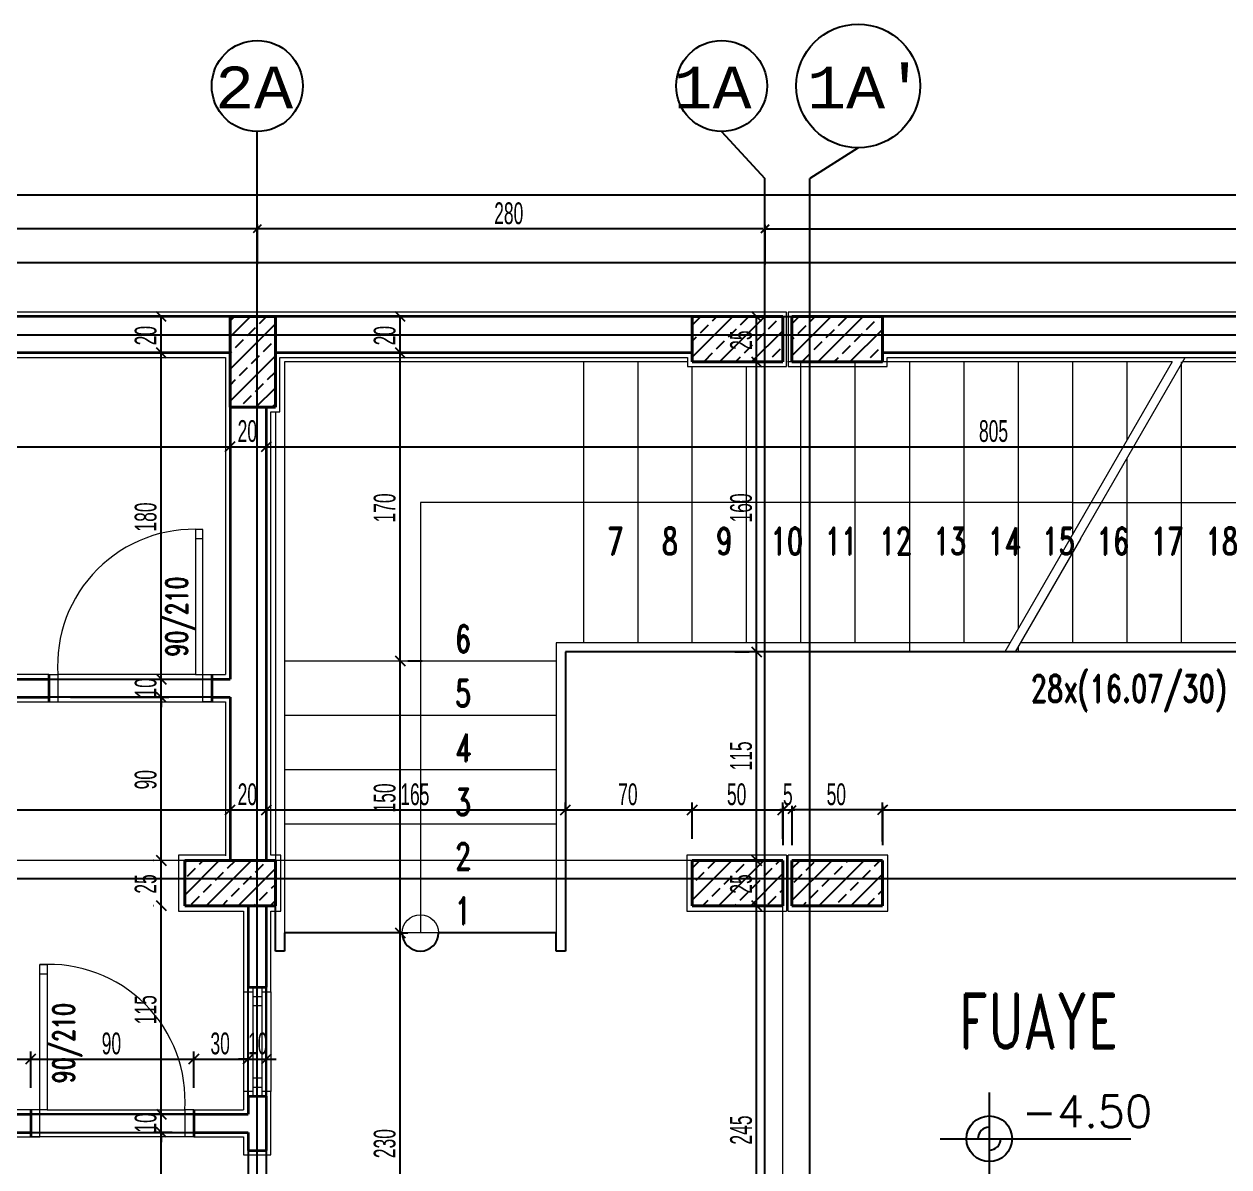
# Model space of a CAD drawing. Header units: inches. Extents: x -7543 to -822, y 102837 to 190349.
# Drawn here: x -836.6764 to -836.61, y 102836.9731 to 102837.0361 of the extents above; entities that cross this region are included whole.
import ezdxf
from ezdxf.enums import TextEntityAlignment as Align

# ---------------------------------------------------------------- set-up
doc = ezdxf.new("R2010")
doc.units = ezdxf.units.IN
doc.header["$MEASUREMENT"] = 0
doc.linetypes.add('__ZG_T_P__9', pattern=[22, 1, -10, 1, -10])
doc.linetypes.add('DASHDOTX2', pattern=[2, 1, -0.5, 0, -0.5])
doc.layers.get('Defpoints').update_dxf_attribs({"lineweight": 25})
for name, color, linetype, lineweight in [('AKS', 1, 'Continuous', 25), ('ICOL', 55, 'Continuous', 25), ('İZ DÜŞÜM', 253, 'Continuous', 20), ('KOLON', 2, 'Continuous', 40), ('SIVA', 150, 'Continuous', 15), ('TARAMA', 8, 'Continuous', 25), ('YAZI', 7, 'Continuous', 25)]:
    doc.layers.add(name, color=color, linetype=linetype, lineweight=lineweight)
for name, color, linetype, lineweight, true_color in [('DUVAR', 7, 'Continuous', 35, 0xfc4642), ('KAPI', 7, 'Continuous', 18, 0xffb360), ('MERDİVEN', 7, 'Continuous', 20, 0x16c244)]:
    doc.layers.add(name, color=color, linetype=linetype, lineweight=lineweight, true_color=true_color)
doc.styles.add('ISIM', font='monos.ttf', dxfattribs={"width": 1.1, "height": 200})
doc.styles.add('OLCU', font='tromand.shx', dxfattribs={"width": 0.6, "height": 12})
doc.styles.add('st1', font='romandtw.shx', dxfattribs={"width": 0.7, "height": 40})
doc.styles.add('ÖLÇÜ', font='simplex.shx')

msp = doc.modelspace()

# ---------------------------------------------------------------- linework, layer by layer
at = {"layer": 'AKS', "linetype": 'DASHDOTX2', "ltscale": 10}
for p, q in [((-836.6635718610787, 102836.9769935745), (-836.6635718610787, 102837.0302085355)), ((-836.6379463289361, 102837.0302085355), (-836.6355718610787, 102837.0276068509)), ((-836.6304132310199, 102837.0293057684), (-836.6330718610789, 102837.0276068509)), ((-836.6355718610787, 102836.7988540981), (-836.6355718610787, 102837.0276068509)), ((-836.6330718610789, 102836.7988540981), (-836.6330718610789, 102837.0276068509)), ((-836.761077946379, 102837.0189935745), (-836.5440718610789, 102837.0189935745)), ((-836.761077946379, 102836.9889930621), (-836.5445718610788, 102836.9889930621)), ((-836.6635718610787, 102836.7964196347), (-836.6635718610787, 102836.9769935745))]:
    msp.add_line(p, q, dxfattribs=at)
at = {"layer": 'AKS', "color": 0}
for centre, radius in [((-836.6304132310199, 102837.0327185355), 0.00341276704348129), ((-836.6635718610787, 102837.0327185355), 0.002509999999999999), ((-836.6379463289361, 102837.0327185355), 0.002509999999999999)]:
    msp.add_circle(centre, radius, dxfattribs=at)
at = {"layer": 'Defpoints', "color": 6}
msp.add_line((-836.7258220511121, 102837.019993145), (-836.3683218783576, 102837.019993145), dxfattribs=at)
at = {"layer": 'Defpoints', "color": 3}
for p, q in [((-836.665071861331, 102837.0179935648), (-836.7110717111668, 102837.017993247)), ((-836.6650718613308, 102837.0149938102), (-836.665071861331, 102837.0179935648)), ((-836.6650718613308, 102836.9999934229), (-836.6650718613308, 102837.0149938102)), ((-836.6217473573085, 102837.0014934503), (-836.6465718613308, 102837.0014934503)), ((-836.6465718613308, 102837.0014934503), (-836.6465718613308, 102836.9849935745)), ((-836.582571863044, 102837.0014934503), (-836.6217473573085, 102837.0014934503)), ((-836.6915717166963, 102836.9999934229), (-836.6750718613308, 102836.9999934229)), ((-836.6750718613308, 102836.9999934229), (-836.6660718613309, 102836.9999934229)), ((-836.6750718613308, 102836.9999934229), (-836.6660718613309, 102836.9999934229)), ((-836.6660718613309, 102836.9999934229), (-836.6650718613308, 102836.9999934229)), ((-836.6750718613308, 102836.9989934229), (-836.6911575031339, 102836.9989934229)), ((-836.6660718613308, 102836.9989934229), (-836.6750718613308, 102836.9989934229)), ((-836.6660718613308, 102836.9989934229), (-836.6750718613308, 102836.9989934229)), ((-836.6650718613308, 102836.9989934229), (-836.6660718613308, 102836.9989934229)), ((-836.6650718613308, 102836.9899931514), (-836.6650718613308, 102836.9989934229)), ((-836.6675718435864, 102836.9874931514), (-836.6675718435864, 102836.9899931514)), ((-836.6675718435864, 102836.9899931514), (-836.6650718613308, 102836.9899931514)), ((-836.6640718613309, 102836.9874931514), (-836.6675718435864, 102836.9874931514)), ((-836.6640718613309, 102836.9829935745), (-836.6640718613309, 102836.9874931514)), ((-836.6625718591139, 102836.9874931514), (-836.6630718613309, 102836.9874931514)), ((-836.6630718613309, 102836.9874931514), (-836.6630718613309, 102836.9829935745)), ((-836.6625718591139, 102836.9849935745), (-836.6625718591139, 102836.9874931514)), ((-836.6555718602224, 102836.9859935745), (-836.6620718591139, 102836.9859935745)), ((-836.6620718591139, 102836.9859935745), (-836.6620718591139, 102836.9849935745)), ((-836.6470718613309, 102836.9859935745), (-836.6535718602224, 102836.9859935745)), ((-836.6470718613309, 102836.9849935745), (-836.6470718613309, 102836.9859935745)), ((-836.6620718591139, 102836.9849935745), (-836.6625718591139, 102836.9849935745)), ((-836.6465718613308, 102836.9849935745), (-836.6470718613309, 102836.9849935745)), ((-836.6640718613309, 102836.9769935745), (-836.6640718613309, 102836.9829935745)), ((-836.6630718613309, 102836.9829935745), (-836.6630718613309, 102836.9769935745)), ((-836.6640718613309, 102836.9759935745), (-836.6640718613309, 102836.9769935745)), ((-836.6630718613309, 102836.9769935745), (-836.6630718613309, 102836.9739935745)), ((-836.6965660501544, 102836.9759935745), (-836.6760718613309, 102836.9759935745)), ((-836.6760718613309, 102836.9759935745), (-836.6670718613309, 102836.9759935745)), ((-836.6670718613309, 102836.9759935745), (-836.6640718613309, 102836.9759935745)), ((-836.6630718613309, 102836.9739935745), (-836.6630718613309, 102836.9629935745))]:
    msp.add_line(p, q, dxfattribs=at)
at = {"layer": 'Defpoints'}
for p, q in [((-836.6640718613309, 102836.9769935745), (-836.6640718613309, 102836.9829935745)), ((-836.6630718613309, 102836.9769935745), (-836.6630718613309, 102836.9829935745)), ((-836.6670718613309, 102836.9759935745), (-836.6760718613309, 102836.9759935745)), ((-836.6760718613309, 102836.9749935745), (-836.6670718613309, 102836.9749935745)), ((-836.6640718613309, 102836.9739935745), (-836.6640718613309, 102836.9629935745)), ((-836.6630718613309, 102836.9739935745), (-836.6630718613309, 102836.9629935745))]:
    msp.add_line(p, q, dxfattribs=at)
at = {"layer": 'Defpoints', "color": 3}
msp.add_arc((-836.6545718602224, 102836.9859935745), 0.001, 180, 0, dxfattribs=at)
at = {"layer": 'DUVAR'}
for p, q in [((-836.6650718613308, 102837.0199935649), (-836.7408218437996, 102837.0199930414)), ((-836.6395718610788, 102837.0199934725), (-836.662571861331, 102837.0199935745)), ((-836.5495718610786, 102837.0199930732), (-836.6290718610787, 102837.0199934259)), ((-836.6650718613308, 102837.0179935648), (-836.7110717111668, 102837.017993247)), ((-836.6395718610788, 102837.0179934725), (-836.6625718613309, 102837.0179935745)), ((-836.582571863044, 102837.0179932196), (-836.6290718610787, 102837.0179934259)), ((-836.6650718613308, 102837.0149938102), (-836.6650718613308, 102836.9999934229)), ((-836.6630718613309, 102837.0149938102), (-836.6630718613309, 102836.9899930621)), ((-836.6915717166963, 102836.9999934229), (-836.6750718613308, 102836.9999934229)), ((-836.6750718613308, 102837.0002434229), (-836.6750718613308, 102836.9987434229)), ((-836.6660718613309, 102837.0002434229), (-836.6660718613308, 102836.9987434229)), ((-836.6660718613309, 102836.9999934229), (-836.6650718613308, 102836.9999934229)), ((-836.6911575031339, 102836.9989934229), (-836.6750718613308, 102836.9989934229)), ((-836.6660718613308, 102836.9989934229), (-836.6650718613308, 102836.9989934229)), ((-836.6650718613308, 102836.9989934229), (-836.6650718613308, 102836.9899930621)), ((-836.6640718613309, 102836.9874930621), (-836.6640718613309, 102836.9829935745)), ((-836.6630718613309, 102836.9874930621), (-836.6630718613309, 102836.9829935745)), ((-836.6640718613309, 102836.9829935745), (-836.6630718613309, 102836.9829935745)), ((-836.6640718613309, 102836.9769935745), (-836.6630718613309, 102836.9769935745)), ((-836.6640718613309, 102836.9769935745), (-836.6640718613309, 102836.9759935745)), ((-836.6630718613309, 102836.9769935745), (-836.6630718613309, 102836.9739935745)), ((-836.6965660501544, 102836.9759935745), (-836.6760718613309, 102836.9759935745)), ((-836.6760718613309, 102836.9762435745), (-836.6760718613309, 102836.9747435745)), ((-836.6670718613309, 102836.9762435745), (-836.6670718613309, 102836.9747435745)), ((-836.6670718613309, 102836.9759935745), (-836.6640718613309, 102836.9759935745)), ((-836.6770718613309, 102836.9749935745), (-836.6760718613309, 102836.9749935745)), ((-836.6670718613309, 102836.9749935745), (-836.6640718613309, 102836.9749935745)), ((-836.6640718613309, 102836.9749935745), (-836.6640718613309, 102836.9739935745)), ((-836.6640718613309, 102836.9739935745), (-836.6630718613309, 102836.9739935745))]:
    msp.add_line(p, q, dxfattribs=at)
at = {"layer": 'ICOL'}
for p, q in [((-836.7397438610788, 102837.0267190144), (-836.3543998610787, 102837.0267190144)), ((-836.663351243763, 102837.0250634795), (-836.6637924783945, 102837.0246222449)), ((-836.663351243763, 102837.0250525291), (-836.6637924783945, 102837.0246112945)), ((-836.6635718610787, 102837.0250768622), (-836.6635718610787, 102837.0228928622)), ((-836.6635718610787, 102837.0250659118), (-836.6635718610787, 102837.0228819118)), ((-836.635351243763, 102837.0250525291), (-836.6357924783945, 102837.0246112945)), ((-836.635351243763, 102837.0250442911), (-836.6357924783945, 102837.0246030564)), ((-836.6355718610787, 102837.0250659118), (-836.6355718610787, 102837.0228819118)), ((-836.6355718610787, 102837.0250576737), (-836.6355718610787, 102837.0228736737)), ((-836.6636498610787, 102837.0248428622), (-836.6964880501544, 102837.0248428622)), ((-836.6356498610787, 102837.0248319118), (-836.6634938610787, 102837.0248319118)), ((-836.5471498610788, 102837.0248236738), (-836.6354938610788, 102837.0248236738)), ((-836.3533998610786, 102837.0229667101), (-836.7407438437996, 102837.0229667101)), ((-836.6686001150675, 102837.0197235264), (-836.6691401150675, 102837.0202635264)), ((-836.6554100646176, 102837.0197235414), (-836.6559500646176, 102837.0202635414)), ((-836.6357454357664, 102837.0197238995), (-836.6362854357664, 102837.0202638995)), ((-836.6694360369996, 102837.0199935264), (-836.6684501150676, 102837.0199935264)), ((-836.6688701150675, 102837.0179935287), (-836.6688701150675, 102837.0199935264)), ((-836.6563189583883, 102837.0199935414), (-836.6561000646176, 102837.0199935414)), ((-836.6556800646176, 102837.0179935418), (-836.6556800646176, 102837.0199935414)), ((-836.6365594585168, 102837.0199938995), (-836.6364354357663, 102837.0199938995)), ((-836.6360154357664, 102837.0174938995), (-836.6360154357664, 102837.0199938995)), ((-836.6686001150675, 102837.0177235287), (-836.6691401150675, 102837.0182635287)), ((-836.6691401150675, 102837.0182635287), (-836.6686001150675, 102837.0177235287)), ((-836.6554100646176, 102837.0177235418), (-836.6559500646176, 102837.0182635417)), ((-836.6559500646176, 102837.0182635417), (-836.6554100646176, 102837.0177235418)), ((-836.6690969863541, 102837.0179935287), (-836.6684501150676, 102837.0179935287)), ((-836.6690969863541, 102837.0179935287), (-836.6684501150676, 102837.0179935287)), ((-836.6688701150675, 102836.9999934229), (-836.6688701150675, 102837.0179935287)), ((-836.6563905011469, 102837.0179935418), (-836.6561000646176, 102837.0179935418)), ((-836.6563905011469, 102837.0179935418), (-836.6561000646176, 102837.0179935418)), ((-836.6556800646176, 102837.0009935745), (-836.6556800646176, 102837.0179935418)), ((-836.6357454357664, 102837.0172238995), (-836.6362854357664, 102837.0177638995)), ((-836.6362854357664, 102837.0177638995), (-836.6357454357664, 102837.0172238995)), ((-836.6366736842707, 102837.0174938995), (-836.6364354357663, 102837.0174938995)), ((-836.6366736842707, 102837.0174938995), (-836.6364354357663, 102837.0174938995)), ((-836.6360154357664, 102837.0014934503), (-836.6360154357664, 102837.0174938995)), ((-836.6653418613308, 102837.0125483344), (-836.6648018613308, 102837.0130883344)), ((-836.6648018613308, 102837.0130883344), (-836.6653418613308, 102837.0125483344)), ((-836.6650718613308, 102837.0129673647), (-836.6650718613308, 102837.0132383344)), ((-836.6650718613308, 102837.0129673647), (-836.6650718613308, 102837.0132383344)), ((-836.6633418613309, 102837.0125483344), (-836.6628018613309, 102837.0130883344)), ((-836.6628018613309, 102837.0130883344), (-836.6633418613309, 102837.0125483344)), ((-836.6630718613309, 102837.0128217567), (-836.6630718613309, 102837.0132383344)), ((-836.6630718613309, 102837.0128217567), (-836.6630718613309, 102837.0132383344)), ((-836.711072041946, 102837.0128183344), (-836.6650718613308, 102837.0128183344)), ((-836.6650718613308, 102837.0128183344), (-836.6630718613309, 102837.0128183344)), ((-836.6630718613309, 102837.0128183344), (-836.582571863044, 102837.0128183344)), ((-836.6357454357664, 102837.0012234503), (-836.6362854357664, 102837.0017634503)), ((-836.6362854357664, 102837.0017634503), (-836.6357454357664, 102837.0012234503)), ((-836.6554100646176, 102837.0007235745), (-836.6559500646176, 102837.0012635745)), ((-836.6559500646176, 102837.0012635745), (-836.6554100646176, 102837.0007235745)), ((-836.6556800646176, 102836.9859935745), (-836.6556800646176, 102837.0009935745)), ((-836.6544800646176, 102837.0009935745), (-836.6552600646176, 102837.0009935745)), ((-836.6544800646176, 102837.0009935745), (-836.6552600646176, 102837.0009935745)), ((-836.6372154357664, 102837.0014934503), (-836.6364354357663, 102837.0014934503)), ((-836.6372154357664, 102837.0014934503), (-836.6364354357663, 102837.0014934503)), ((-836.6360154357664, 102836.9899930621), (-836.6360154357664, 102837.0014934503)), ((-836.6688701150675, 102836.9999934229), (-836.6688701150675, 102837.0005334228)), ((-836.6738718613309, 102836.9999934229), (-836.6684501150676, 102836.9999934229)), ((-836.6738718613309, 102836.9999934229), (-836.6684501150676, 102836.9999934229)), ((-836.6691401150675, 102837.0002634229), (-836.6686001150675, 102836.9997234229)), ((-836.6691401150675, 102837.0002634229), (-836.6686001150675, 102836.9997234229)), ((-836.6688701150675, 102836.9989934229), (-836.6688701150675, 102836.9999934229)), ((-836.6738718613309, 102836.9989934229), (-836.6684501150676, 102836.9989934229)), ((-836.6738718613309, 102836.9989934229), (-836.6684501150676, 102836.9989934229)), ((-836.6686001150675, 102836.9987234228), (-836.6691401150675, 102836.9992634229)), ((-836.6686001150675, 102836.9987234228), (-836.6691401150675, 102836.9992634229)), ((-836.6688701150675, 102836.9899931514), (-836.6688701150675, 102836.9989934229)), ((-836.6688701150675, 102836.9989934229), (-836.6688701150675, 102836.9984534229)), ((-836.6653418613308, 102836.9925086862), (-836.6648018613308, 102836.9930486862)), ((-836.6648018613308, 102836.9930486862), (-836.6653418613308, 102836.9925086862)), ((-836.6650718613308, 102836.9924786706), (-836.6650718613308, 102836.9931986862)), ((-836.6650718613308, 102836.9924786706), (-836.6650718613308, 102836.9931986862)), ((-836.6633418613309, 102836.9925086862), (-836.6628018613309, 102836.9930486862)), ((-836.6628018613309, 102836.9930486862), (-836.6633418613309, 102836.9925086862)), ((-836.6630718613309, 102836.9926140587), (-836.6630718613309, 102836.9931986862)), ((-836.6630718613309, 102836.9926140587), (-836.6630718613309, 102836.9931986862)), ((-836.6468418613308, 102836.9925086862), (-836.6463018613308, 102836.9930486862)), ((-836.6463018613308, 102836.9930486862), (-836.6468418613308, 102836.9925086862)), ((-836.6465718613308, 102836.9926877056), (-836.6465718613308, 102836.9931986862)), ((-836.6465718613308, 102836.9926877056), (-836.6465718613308, 102836.9931986862)), ((-836.6398418610787, 102836.9925086862), (-836.6393018610787, 102836.9930486862)), ((-836.6393018610787, 102836.9930486862), (-836.6398418610787, 102836.9925086862)), ((-836.6395718610787, 102836.9911930621), (-836.6395718610787, 102836.9931986862)), ((-836.6395718610787, 102836.9911930621), (-836.6395718610787, 102836.9931986862)), ((-836.6348418610788, 102836.9925086862), (-836.6343018610788, 102836.9930486862)), ((-836.634351243763, 102836.9929993035), (-836.6347924783945, 102836.9925580689)), ((-836.6345718610788, 102836.9911930621), (-836.6345718610788, 102836.9931986862)), ((-836.6345718610788, 102836.9930126862), (-836.6345718610788, 102836.9908286862)), ((-836.633851243763, 102836.9929993035), (-836.6342924783944, 102836.9925580689)), ((-836.633851243763, 102836.9929993035), (-836.6342924783944, 102836.9925580689)), ((-836.6340718610787, 102836.9930126862), (-836.6340718610787, 102836.9908286862)), ((-836.6340718610787, 102836.9930126862), (-836.6340718610787, 102836.9908286862)), ((-836.6288018610787, 102836.9930486862), (-836.6293418610787, 102836.9925086862)), ((-836.628851243763, 102836.9929993035), (-836.6292924783945, 102836.9925580689)), ((-836.6290718610787, 102836.9910344083), (-836.6290718610787, 102836.9931986862)), ((-836.6290718610787, 102836.9930126862), (-836.6290718610787, 102836.9908286862)), ((-836.695071870886, 102836.9927786862), (-836.6650718613308, 102836.9927786862)), ((-836.6650718613308, 102836.9927786862), (-836.6630718613309, 102836.9927786862)), ((-836.6630718613309, 102836.9927786862), (-836.6465718613308, 102836.9927786862)), ((-836.6465718613308, 102836.9927786862), (-836.6395718610787, 102836.9927786862)), ((-836.6395718610787, 102836.9927786862), (-836.6345718610788, 102836.9927786862)), ((-836.6346498610787, 102836.9927786862), (-836.6347278610788, 102836.9927786862)), ((-836.6345718610788, 102836.9927786862), (-836.6340718610787, 102836.9927786862)), ((-836.6291498610788, 102836.9927786862), (-836.6339938610787, 102836.9927786862)), ((-836.6339938610787, 102836.9927786862), (-836.6339158610788, 102836.9927786862)), ((-836.6290718610787, 102836.9927786862), (-836.582571863044, 102836.9927786862)), ((-836.669271861331, 102836.9899931514), (-836.6692901150675, 102836.9899931514)), ((-836.669271861331, 102836.9899931514), (-836.6692901150675, 102836.9899931514)), ((-836.6686001150675, 102836.9897231514), (-836.6691401150675, 102836.9902631514)), ((-836.6691401150675, 102836.9902631514), (-836.6686001150675, 102836.9897231514)), ((-836.6688701150675, 102836.9874931514), (-836.6688701150675, 102836.9899931514)), ((-836.6357454357664, 102836.9897230621), (-836.6362854357664, 102836.9902630621)), ((-836.6362854357664, 102836.9902630621), (-836.6357454357664, 102836.9897230621)), ((-836.6360154357664, 102836.9874931514), (-836.6360154357664, 102836.9899930621)), ((-836.6351118006197, 102836.9899930621), (-836.6355954357664, 102836.9899930621)), ((-836.6351118006197, 102836.9899930621), (-836.6355954357664, 102836.9899930621)), ((-836.6686001150675, 102836.9872231514), (-836.6691401150675, 102836.9877631514)), ((-836.6691401150675, 102836.9877631514), (-836.6686001150675, 102836.9872231514)), ((-836.6357454357664, 102836.9872231514), (-836.6362854357664, 102836.9877631514)), ((-836.6362854357664, 102836.9877631514), (-836.6357454357664, 102836.9872231514)), ((-836.669271861331, 102836.9874931514), (-836.6692901150675, 102836.9874931514)), ((-836.669271861331, 102836.9874931514), (-836.6692901150675, 102836.9874931514)), ((-836.6688701150675, 102836.9759935745), (-836.6688701150675, 102836.9874931514)), ((-836.6360154357664, 102836.9629935745), (-836.6360154357664, 102836.9874931514)), ((-836.6350628960987, 102836.9874931514), (-836.6355954357664, 102836.9874931514)), ((-836.6350628960987, 102836.9874931514), (-836.6355954357664, 102836.9874931514)), ((-836.6554100646176, 102836.9857235745), (-836.6559500646176, 102836.9862635745)), ((-836.6559500646176, 102836.9862635745), (-836.6554100646176, 102836.9857235745)), ((-836.6556800646176, 102836.9629935745), (-836.6556800646176, 102836.9859935745)), ((-836.6556596485759, 102836.9859935745), (-836.6552600646176, 102836.9859935745)), ((-836.6556596485759, 102836.9859935745), (-836.6552600646176, 102836.9859935745)), ((-836.6965660501544, 102836.9790350578), (-836.6760718613309, 102836.9790350578)), ((-836.6763418613309, 102836.9787650578), (-836.6758018613309, 102836.9793050578)), ((-836.6758018613309, 102836.9793050578), (-836.6763418613309, 102836.9787650578)), ((-836.6760718613309, 102836.9774435745), (-836.6760718613309, 102836.9794550578)), ((-836.6760718613309, 102836.9774435745), (-836.6760718613309, 102836.9794550578)), ((-836.6760718613309, 102836.9790350578), (-836.6670718613309, 102836.9790350578)), ((-836.6673418613309, 102836.9787650578), (-836.6668018613309, 102836.9793050578)), ((-836.6668018613309, 102836.9793050578), (-836.6673418613309, 102836.9787650578)), ((-836.6670718613309, 102836.9774435745), (-836.6670718613309, 102836.9794550578)), ((-836.6670718613309, 102836.9774435745), (-836.6670718613309, 102836.9794550578)), ((-836.6670718613309, 102836.9790350578), (-836.6640718613309, 102836.9790350578)), ((-836.6640718613309, 102836.9790350578), (-836.6646118613309, 102836.9790350578)), ((-836.6643418613309, 102836.9787650578), (-836.6638018613309, 102836.9793050578)), ((-836.6643418613309, 102836.9787650578), (-836.6638018613309, 102836.9793050578)), ((-836.6640718613309, 102836.9781935745), (-836.6640718613309, 102836.9794550578)), ((-836.6640718613309, 102836.9781935745), (-836.6640718613309, 102836.9794550578)), ((-836.6640718613309, 102836.9790350578), (-836.6630718613309, 102836.9790350578)), ((-836.6628018613309, 102836.9793050578), (-836.6633418613309, 102836.9787650578)), ((-836.6630718613309, 102836.9781935745), (-836.6630718613309, 102836.9794550578)), ((-836.6630718613309, 102836.9790350578), (-836.6625318613309, 102836.9790350578)), ((-836.6231791289725, 102836.9771876063), (-836.6231791289725, 102836.9721857981)), ((-836.6688701150675, 102836.9759935745), (-836.6688701150675, 102836.9765335745)), ((-836.6682718613308, 102836.9759935745), (-836.6692901150675, 102836.9759935745)), ((-836.6682718613308, 102836.9759935745), (-836.6692901150675, 102836.9759935745)), ((-836.6691401150675, 102836.9762635745), (-836.6686001150675, 102836.9757235745)), ((-836.6691401150675, 102836.9762635745), (-836.6686001150675, 102836.9757235745)), ((-836.6688701150675, 102836.9749935745), (-836.6688701150675, 102836.9759935745)), ((-836.6686001150675, 102836.9747235745), (-836.6691401150675, 102836.9752635745)), ((-836.6686001150675, 102836.9747235745), (-836.6691401150675, 102836.9752635745)), ((-836.6682718613308, 102836.9749935745), (-836.6692901150675, 102836.9749935745)), ((-836.6682718613308, 102836.9749935745), (-836.6692901150675, 102836.9749935745)), ((-836.6688701150675, 102836.9489930621), (-836.6688701150675, 102836.9749935745)), ((-836.6688701150675, 102836.9749935745), (-836.6688701150675, 102836.9744535745)), ((-836.6258917793418, 102836.9746406417), (-836.6153594269654, 102836.9746406417))]:
    msp.add_line(p, q, dxfattribs=at)
msp.add_circle((-836.6231791289725, 102836.9746406417), 0.00126, dxfattribs=at)
for radius, start, end in [(0.0006300000000017464, 90, 180), (0.0006299999999959255, 270, 0)]:
    msp.add_arc((-836.6231791289725, 102836.9746406417), radius, start, end, dxfattribs=at)
at = {"layer": 'İZ DÜŞÜM', "linetype": '__ZG_T_P__9'}
for p, q in [((-836.6345718610783, 102836.9899930621), (-836.7408218610783, 102836.9899930621)), ((-836.6345718610783, 102836.8149930621), (-836.6345718610783, 102836.9899930621))]:
    msp.add_line(p, q, dxfattribs=at)
at = {"layer": 'KAPI'}
for p, q in [((-836.6665718613308, 102837.0082434229), (-836.6669718613308, 102837.0082434229)), ((-836.6669718613308, 102837.0082434229), (-836.6669718613308, 102837.0002434229)), ((-836.6665718613308, 102837.0077434228), (-836.6669718613308, 102837.0077434228)), ((-836.6665718613308, 102837.0002434229), (-836.6665718613308, 102837.0082434229)), ((-836.6750718613308, 102837.0002434229), (-836.6745718613308, 102837.0002434229)), ((-836.6745718613308, 102837.0002434229), (-836.6745718613308, 102836.9987434229)), ((-836.6669718613308, 102837.0002434229), (-836.6745718613308, 102837.0002434229)), ((-836.6669718613308, 102837.0002434229), (-836.6660718613309, 102837.0002434229)), ((-836.6665718613308, 102836.9987434229), (-836.6665718613308, 102837.0002434229)), ((-836.6750718613308, 102836.9987434229), (-836.6745718613308, 102836.9987434229)), ((-836.6745718613308, 102836.9987434229), (-836.6665718613308, 102836.9987434229)), ((-836.6660718613309, 102836.9987434229), (-836.6665718613308, 102836.9987434229)), ((-836.6665718613308, 102836.9987434229), (-836.6660718613309, 102836.9987434229)), ((-836.6755718613308, 102836.9762435745), (-836.6755718613309, 102836.9842435745)), ((-836.6755718613309, 102836.9842435745), (-836.6751718613309, 102836.9842435745)), ((-836.6755718613309, 102836.9837435745), (-836.6751718613309, 102836.9837435745)), ((-836.6751718613309, 102836.9842435745), (-836.6751718613309, 102836.9762435745)), ((-836.6643218613308, 102836.9827435745), (-836.6643218613308, 102836.9772435745)), ((-836.6638218610788, 102836.9829935745), (-836.6638218610788, 102836.9769935745)), ((-836.6638218610788, 102836.9824935745), (-836.6633218610788, 102836.9824935745)), ((-836.6633218610788, 102836.9829935745), (-836.6633218610788, 102836.9769935745)), ((-836.6628218613308, 102836.9827435745), (-836.6628218613308, 102836.9772435745)), ((-836.6638218610788, 102836.9819935745), (-836.6633218610788, 102836.9819935745)), ((-836.6635718610787, 102836.9819935745), (-836.6635718610787, 102836.9779935745)), ((-836.6638218610788, 102836.9779935745), (-836.6633218610788, 102836.9779935745)), ((-836.6638218610788, 102836.9774935745), (-836.6633218610788, 102836.9774935745)), ((-836.6751718613309, 102836.9762435745), (-836.6760718613309, 102836.9762435745)), ((-836.6755718613308, 102836.9747435745), (-836.6755718613308, 102836.9762435745)), ((-836.6751718613309, 102836.9762435745), (-836.6675718613309, 102836.9762435745)), ((-836.6670718613309, 102836.9762435745), (-836.6675718613309, 102836.9762435745)), ((-836.6675718613309, 102836.9762435745), (-836.6675718613309, 102836.9747435745)), ((-836.6760718613309, 102836.9747435745), (-836.6755718613308, 102836.9747435745)), ((-836.6755718613308, 102836.9747435745), (-836.6760718613309, 102836.9747435745)), ((-836.6675718613309, 102836.9747435745), (-836.6755718613308, 102836.9747435745)), ((-836.6670718613309, 102836.9747435745), (-836.6675718613309, 102836.9747435745))]:
    msp.add_line(p, q, dxfattribs=at)
for centre, start, end in [((-836.6670762286365, 102837.0007477902), 86.15047544445599, 183.8495247433916), ((-836.6750674940253, 102836.9767479418), 356.1504752566084, 93.84952455554401)]:
    msp.add_arc(centre, 0.007512582503215799, start, end, dxfattribs=at)
at = {"layer": 'KOLON'}
for p, q in [((-836.662571861331, 102837.0199938995), (-836.665071861331, 102837.0199938995)), ((-836.665071861331, 102837.0199938995), (-836.6650718613311, 102837.0149938995)), ((-836.662571861331, 102837.0149938995), (-836.662571861331, 102837.0199938995)), ((-836.6345718610788, 102837.0199938995), (-836.6395718610788, 102837.0199938995)), ((-836.6395718610788, 102837.0199938995), (-836.6395718610788, 102837.0174938995)), ((-836.6345718610788, 102837.0174938995), (-836.6345718610788, 102837.0199938995)), ((-836.6290718610787, 102837.0199938995), (-836.6340718610788, 102837.0199938995)), ((-836.6340718610788, 102837.0199938995), (-836.6340718610788, 102837.0174938995)), ((-836.6290718610787, 102837.0174938995), (-836.6290718610787, 102837.0199938995)), ((-836.6395718610788, 102837.0174938995), (-836.6345718610788, 102837.0174938995)), ((-836.6340718610788, 102837.0174938995), (-836.6290718610787, 102837.0174938995)), ((-836.6650718613311, 102837.0149938995), (-836.662571861331, 102837.0149938995)), ((-836.6625718435864, 102836.9899931514), (-836.6675718435864, 102836.9899931514)), ((-836.6675718435864, 102836.9899931514), (-836.6675718435864, 102836.9874931514)), ((-836.6625718435864, 102836.9874931514), (-836.6625718435864, 102836.9899931514)), ((-836.6345718610788, 102836.9899931514), (-836.6395718610788, 102836.9899931514)), ((-836.6395718610788, 102836.9899931514), (-836.6395718610788, 102836.9874931514)), ((-836.6345718610787, 102836.9899930621), (-836.6395718610787, 102836.9899930621)), ((-836.6395718610787, 102836.9899930621), (-836.6395718610787, 102836.9874930621)), ((-836.6345718610788, 102836.9874931514), (-836.6345718610788, 102836.9899931514)), ((-836.6345718610787, 102836.9874930621), (-836.6345718610787, 102836.9899930621)), ((-836.6290718610787, 102836.9899931514), (-836.6340718610788, 102836.9899931514)), ((-836.6340718610788, 102836.9899931514), (-836.6340718610788, 102836.9874931514)), ((-836.6290718610787, 102836.9899930621), (-836.6340718610787, 102836.9899930621)), ((-836.6340718610787, 102836.9899930621), (-836.6340718610787, 102836.9874930621)), ((-836.6290718610787, 102836.9874931514), (-836.6290718610787, 102836.9899931514)), ((-836.6290718610787, 102836.9874930621), (-836.6290718610787, 102836.9899930621)), ((-836.6675718435864, 102836.9874931514), (-836.6625718435864, 102836.9874931514)), ((-836.6395718610788, 102836.9874931514), (-836.6345718610788, 102836.9874931514)), ((-836.6395718610787, 102836.9874930621), (-836.6345718610787, 102836.9874930621)), ((-836.6340718610788, 102836.9874931514), (-836.6290718610787, 102836.9874931514)), ((-836.6340718610787, 102836.9874930621), (-836.6290718610787, 102836.9874930621))]:
    msp.add_line(p, q, dxfattribs=at)
at = {"layer": 'MERDİVEN', "linetype": '__ZG_T_P__9', "lineweight": 15}
for p, q in [((-836.6181388464125, 102837.0077435745), (-836.6123654723091, 102837.0177433518)), ((-836.6122211351114, 102837.0179933511), (-836.6122210061534, 102837.0179935745)), ((-836.6125718591145, 102837.0019934503), (-836.6125718591145, 102837.0174935745)), ((-836.5828218630439, 102837.0174935745), (-836.612509681288, 102837.0174935745)), ((-836.6155718591144, 102837.0019934503), (-836.6155718591144, 102837.0121897269)), ((-836.6185718591145, 102837.0097435124), (-836.5825718591144, 102837.0097435124)), ((-836.6181388464125, 102837.0077435745), (-836.6217473573085, 102837.0014934503)), ((-836.6185718591145, 102837.0019934503), (-836.6185718591145, 102837.0069935745)), ((-836.6215718591145, 102837.0014934503), (-836.6215718591145, 102837.0017974221)), ((-836.5825718591144, 102837.0019934503), (-836.6214586821739, 102837.0019934503)), ((-836.5825718591144, 102837.0014934503), (-836.6217473573085, 102837.0014934503))]:
    msp.add_line(p, q, dxfattribs=at)
at = {"layer": 'MERDİVEN', "linetype": 'ByBlock', "lineweight": 15}
for p, q in [((-836.6620718591139, 102837.0174935745), (-836.6620718591139, 102836.9849935745)), ((-836.6398218610788, 102837.0174935745), (-836.6620718591139, 102837.0174935745)), ((-836.6455718591133, 102837.0174935745), (-836.6455718591133, 102837.0019934503)), ((-836.6425718591138, 102837.0174935745), (-836.6425718591138, 102837.0019934503)), ((-836.6395718591144, 102837.0019934503), (-836.6395718591144, 102837.0172438995)), ((-836.6365718591144, 102837.0019934503), (-836.6365718591144, 102837.0172438995)), ((-836.6130870315571, 102837.0174935745), (-836.6343218610788, 102837.0174935745)), ((-836.6335718591145, 102837.0019934503), (-836.6335718591145, 102837.0174935745)), ((-836.6305718591144, 102837.0019934503), (-836.6305718591144, 102837.0174935745)), ((-836.6275718591145, 102837.0014934503), (-836.6275718591145, 102837.0174935745)), ((-836.6245718591144, 102837.0019934503), (-836.6245718591144, 102837.0174935745)), ((-836.6130870315571, 102837.0174935745), (-836.6223247075777, 102837.0014934503)), ((-836.6215718591145, 102837.0027974221), (-836.6215718591145, 102837.0174935745)), ((-836.6185718591145, 102837.0079935745), (-836.6185718591145, 102837.0174935745)), ((-836.6155718591144, 102837.0131897269), (-836.6155718591144, 102837.0174935745)), ((-836.6625718591139, 102837.0147438995), (-836.6625718591139, 102836.9849935745)), ((-836.6185718591145, 102837.0097435124), (-836.6545718602224, 102837.0097435124)), ((-836.6545718602224, 102837.0097435124), (-836.6545718602224, 102836.9859935745)), ((-836.622036032443, 102837.0019934503), (-836.6470718613309, 102837.0019934503)), ((-836.6470718613309, 102837.0019934503), (-836.6470718613309, 102836.9849935745)), ((-836.6470718613309, 102837.0009935745), (-836.6620718591139, 102837.0009935745)), ((-836.6465718613308, 102837.0014934503), (-836.6465718613308, 102836.9849935745)), ((-836.6217473573085, 102837.0014934503), (-836.6465718613308, 102837.0014934503)), ((-836.6470718613309, 102836.9979935745), (-836.6620718591139, 102836.9979935745)), ((-836.6470718613309, 102836.9949935745), (-836.6620718591139, 102836.9949935745)), ((-836.6470718613309, 102836.9919935745), (-836.6620718591139, 102836.9919935745)), ((-836.6470718613309, 102836.9889935745), (-836.6620718591139, 102836.9889935745)), ((-836.6470718613309, 102836.9859935745), (-836.6620718591139, 102836.9859935745)), ((-836.6620718591139, 102836.9849935745), (-836.6625718591139, 102836.9849935745)), ((-836.6465718613308, 102836.9849935745), (-836.6470718613309, 102836.9849935745))]:
    msp.add_line(p, q, dxfattribs=at)
msp.add_circle((-836.6545718602224, 102836.9859935745), 0.001, dxfattribs=at)
at = {"layer": 'SIVA'}
for p, q in [((-836.664821861331, 102837.0202435666), (-836.7410718437995, 102837.0202430397)), ((-836.6623218613311, 102837.0202438995), (-836.665321861331, 102837.0202438995)), ((-836.6393218610788, 102837.0202434714), (-836.662821861331, 102837.0202435756)), ((-836.6343718610788, 102837.0202438995), (-836.6398218610788, 102837.0202438995)), ((-836.6343718610788, 102837.0172438995), (-836.6343718610788, 102837.0202438995)), ((-836.5443218610824, 102837.0202430732), (-836.6342718610788, 102837.0202430732)), ((-836.6342718610788, 102837.0202430732), (-836.6342718610788, 102837.0172438995)), ((-836.7108217153014, 102837.0177432487), (-836.665321861331, 102837.0177435631)), ((-836.665321861331, 102837.0177435631), (-836.665321861331, 102837.0147438995)), ((-836.6623218613311, 102837.0177435734), (-836.6398218610788, 102837.0177434736)), ((-836.6623218613311, 102837.0147438995), (-836.6623218613311, 102837.0177435734)), ((-836.6398218610788, 102837.0177434736), (-836.6398218610788, 102837.0172438995)), ((-836.6288218610788, 102837.0177434248), (-836.5828218630439, 102837.0177432207)), ((-836.6288218610788, 102837.0172438995), (-836.6288218610788, 102837.0177434248)), ((-836.6398218610788, 102837.0172438995), (-836.6343718610788, 102837.0172438995)), ((-836.6342718610788, 102837.0172438995), (-836.6288218610788, 102837.0172438995)), ((-836.6653218613309, 102837.0152438995), (-836.6653218613309, 102837.0002434229)), ((-836.6628218613308, 102837.0147438995), (-836.6623218613311, 102837.0147438995)), ((-836.6628218613308, 102836.9902931514), (-836.6628218613308, 102837.0147438995)), ((-836.6750718613308, 102837.0002434229), (-836.6916752700869, 102837.0002434229)), ((-836.6660718613309, 102837.0002434229), (-836.6653218613309, 102837.0002434229)), ((-836.6910539497434, 102836.9987434229), (-836.6750718613308, 102836.9987434229)), ((-836.6660718613308, 102836.9987434229), (-836.6653218613309, 102836.9987434229)), ((-836.6653218613309, 102836.9987434229), (-836.6653218613309, 102836.9902431514)), ((-836.6653218610788, 102836.9902931514), (-836.6679218610789, 102836.9902931514)), ((-836.6679218610789, 102836.9902931514), (-836.6679218610789, 102836.9871931514)), ((-836.6622718435865, 102836.9902931514), (-836.6628218613308, 102836.9902931514)), ((-836.6622718435865, 102836.9871931514), (-836.6622718435865, 102836.9902931514)), ((-836.6343718610788, 102836.9902930621), (-836.6398718610787, 102836.9902930621)), ((-836.6398718610787, 102836.9902930621), (-836.6398718610787, 102836.9871930621)), ((-836.6343718610788, 102836.9902930621), (-836.6343718610788, 102836.9871930621)), ((-836.6342718610788, 102836.9871930621), (-836.6342718610788, 102836.9902930621)), ((-836.6287718610788, 102836.9902930621), (-836.6342718610788, 102836.9902930621)), ((-836.6287718610788, 102836.9871930621), (-836.6287718610788, 102836.9902930621)), ((-836.6679218610789, 102836.9871931514), (-836.6643218613308, 102836.9871931514)), ((-836.6643218613308, 102836.9871931514), (-836.6643218613308, 102836.9827435745)), ((-836.6628218613308, 102836.9827435745), (-836.6628218613308, 102836.9871931514)), ((-836.6628218613308, 102836.9871931514), (-836.6622718435865, 102836.9871931514)), ((-836.6398718610787, 102836.9871930621), (-836.6343718610788, 102836.9871930621)), ((-836.6342718610788, 102836.9871930621), (-836.6287718610788, 102836.9871930621)), ((-836.6643218613308, 102836.9827435745), (-836.6638218610788, 102836.9827435745)), ((-836.6633218610788, 102836.9827435745), (-836.6628218613308, 102836.9827435745)), ((-836.6643218613308, 102836.9772435745), (-836.6643218613308, 102836.9762435745)), ((-836.6638218610788, 102836.9772435745), (-836.6643218613308, 102836.9772435745)), ((-836.6628218613308, 102836.9772435745), (-836.6633218610788, 102836.9772435745)), ((-836.6628218613308, 102836.9737435745), (-836.6628218613308, 102836.9772435745)), ((-836.6760718613309, 102836.9762435745), (-836.6963160501545, 102836.9762435745)), ((-836.6670718613309, 102836.9762435745), (-836.6643218613309, 102836.9762435745)), ((-836.6768218613308, 102836.9747435745), (-836.6760718613309, 102836.9747435745)), ((-836.6670718613309, 102836.9747435745), (-836.6643218613308, 102836.9747435745)), ((-836.6643218613308, 102836.9747435745), (-836.6643218613308, 102836.9737435745)), ((-836.6643218613308, 102836.9737435745), (-836.6628218613308, 102836.9737435745))]:
    msp.add_line(p, q, dxfattribs=at)
at = {"layer": 'TARAMA'}
for p, q in [((-836.665071861331, 102837.0188703899), (-836.6639483517716, 102837.0199938995)), ((-836.665071861331, 102837.017102623), (-836.662571861331, 102837.019602623)), ((-836.6649876036977, 102837.019838531), (-836.6648322352496, 102837.0199938995)), ((-836.6634408076138, 102837.0196175602), (-836.6630644682966, 102837.0199938995)), ((-836.6395718610788, 102837.0195175321), (-836.6390954936443, 102837.0199938995)), ((-836.6395718610788, 102837.0177497651), (-836.6373277266913, 102837.0199938995)), ((-836.6384503268571, 102837.0197551828), (-836.6382116101693, 102837.0199938995)), ((-836.6380599597384, 102837.0174938995), (-836.6355599597384, 102837.0199938995)), ((-836.6369035307732, 102837.0195342119), (-836.636461589035, 102837.0199761537)), ((-836.6353567346894, 102837.0193132411), (-836.6349147929511, 102837.0197551828)), ((-836.634693822082, 102837.0199761537), (-836.6346760762634, 102837.0199938995)), ((-836.6340718610788, 102837.0195959407), (-836.6336746567194, 102837.019993145)), ((-836.6340718610788, 102837.0178281737), (-836.6319068897665, 102837.019993145)), ((-836.6330545178553, 102837.0197294004), (-836.6327907732446, 102837.019993145)), ((-836.6326383683733, 102837.0174938995), (-836.6301391228136, 102837.019993145)), ((-836.6315077217714, 102837.0195084296), (-836.6310657800332, 102837.0199503713)), ((-836.6299609256876, 102837.0192874587), (-836.6295189839493, 102837.0197294004)), ((-836.6292980130802, 102837.0199503713), (-836.6292552393386, 102837.019993145)), ((-836.6641037202212, 102837.0189546476), (-836.663661778483, 102837.0193965893)), ((-836.6391132394645, 102837.0190922702), (-836.6386712977262, 102837.0195342119)), ((-836.6375664433806, 102837.0188712993), (-836.6371245016423, 102837.0193132411)), ((-836.6362921927854, 102837.0174938995), (-836.6345718610788, 102837.0192142312)), ((-836.6360196472967, 102837.0186503284), (-836.6355777055585, 102837.0190922702)), ((-836.6337174304626, 102837.0190664878), (-836.6332754887244, 102837.0195084296)), ((-836.6321706343788, 102837.018845517), (-836.6317286926405, 102837.0192874587)), ((-836.6308706014203, 102837.0174938995), (-836.6290718610787, 102837.0192926398)), ((-836.6306238382949, 102837.0186245461), (-836.6301818965567, 102837.0190664878)), ((-836.6647666328286, 102837.0182917349), (-836.6643246910903, 102837.0187336767)), ((-836.6632198367447, 102837.0180707641), (-836.6627778950065, 102837.0185127058)), ((-836.6395718610788, 102837.0186336486), (-836.6393342103336, 102837.0188712993)), ((-836.638229355988, 102837.0182083867), (-836.6377874142497, 102837.0186503284)), ((-836.6366825599041, 102837.0179874158), (-836.6362406181659, 102837.0184293576)), ((-836.6340718610788, 102837.0187120572), (-836.6339384013318, 102837.018845517)), ((-836.6328335469861, 102837.0181826043), (-836.6323916052479, 102837.0186245461)), ((-836.6312867509023, 102837.0179616335), (-836.630844809164, 102837.0184035752)), ((-836.6290770422111, 102837.0184035752), (-836.6290718610787, 102837.0184087564)), ((-836.665071861331, 102837.0179865065), (-836.6649876036977, 102837.0180707641)), ((-836.6650718613311, 102837.015334856), (-836.662571861331, 102837.017834856)), ((-836.6638827493521, 102837.0174078515), (-836.6634408076138, 102837.0178497932)), ((-836.6388922685953, 102837.0175454741), (-836.6384503268571, 102837.0179874158)), ((-836.6371760762634, 102837.0174938995), (-836.6369035307732, 102837.017766445)), ((-836.6351357638202, 102837.017766445), (-836.634693822082, 102837.0182083867)), ((-836.6334964595935, 102837.0175196917), (-836.6330545178553, 102837.0179616335)), ((-836.6317544848982, 102837.0174938995), (-836.6315077217714, 102837.0177406626)), ((-836.6297399548184, 102837.0177406626), (-836.6292980130802, 102837.0181826043)), ((-836.6645456619594, 102837.0167449389), (-836.6641037202212, 102837.0171868806)), ((-836.6629988658756, 102837.016523968), (-836.662571861331, 102837.0169509725)), ((-836.6354083093104, 102837.0174938995), (-836.6353567346894, 102837.0175454741)), ((-836.6299867179453, 102837.0174938995), (-836.6299609256876, 102837.0175196917)), ((-836.6291028344673, 102837.0174938995), (-836.6290718610787, 102837.0175248729)), ((-836.6650718613311, 102837.0162187395), (-836.6647666328286, 102837.016523968)), ((-836.663661778483, 102837.0158610554), (-836.6632198367447, 102837.0163029971)), ((-836.6643246910903, 102837.0151981428), (-836.6638827493521, 102837.0156400845)), ((-836.6636450509127, 102837.0149938995), (-836.662571861331, 102837.0160670891)), ((-836.6627611674378, 102837.0149938995), (-836.662571861331, 102837.0151832056)), ((-836.6675718435864, 102836.9898539034), (-836.6674325955288, 102836.9899931514)), ((-836.6675718435864, 102836.9880861364), (-836.6656648285758, 102836.9899931514)), ((-836.6667553706507, 102836.9897864928), (-836.6665487120538, 102836.9899931514)), ((-836.6663970616229, 102836.9874931514), (-836.6638970616228, 102836.9899931514)), ((-836.6652085745668, 102836.989565522), (-836.6647809451008, 102836.9899931514)), ((-836.663661778483, 102836.9893445511), (-836.6632198367447, 102836.9897864928)), ((-836.6395718610787, 102836.9895696146), (-836.6391484135937, 102836.9899930621)), ((-836.6395718610787, 102836.9878018477), (-836.6373806466407, 102836.9899930621)), ((-836.6386920702723, 102836.989565522), (-836.6382645301187, 102836.9899930621)), ((-836.6381127903744, 102836.9874931514), (-836.6356128796878, 102836.9899930621)), ((-836.6371452741885, 102836.9893445511), (-836.6367033324502, 102836.9897864928)), ((-836.6349355654972, 102836.9897864928), (-836.6347289962127, 102836.9899930621)), ((-836.6340718610787, 102836.9895439025), (-836.6336227014427, 102836.9899930621)), ((-836.6340718610787, 102836.9877761355), (-836.6318549344898, 102836.9899930621)), ((-836.6332754887244, 102836.9894563914), (-836.6328335469861, 102836.9898983331)), ((-836.6325870782234, 102836.9874931514), (-836.6300871675369, 102836.9899930621)), ((-836.6317286926405, 102836.9892354205), (-836.6312867509023, 102836.9896773622)), ((-836.6310657800332, 102836.9898983331), (-836.6309710510147, 102836.9899930621)), ((-836.6295189839493, 102836.9896773622), (-836.6292032840618, 102836.9899930621)), ((-836.667418283258, 102836.9891235802), (-836.6669763415198, 102836.989565522)), ((-836.6658714871742, 102836.9889026094), (-836.6654295454359, 102836.9893445511)), ((-836.6646292946699, 102836.9874931514), (-836.6625718591139, 102836.989550587)), ((-836.6643246910903, 102836.9886816385), (-836.6638827493521, 102836.9891235802)), ((-836.6393549828797, 102836.9889026094), (-836.6389130411414, 102836.9893445511)), ((-836.6378081867958, 102836.9886816385), (-836.6373662450576, 102836.9891235802)), ((-836.6363450234214, 102836.9874931514), (-836.6345718610787, 102836.9892663138)), ((-836.6355984781046, 102836.9891235802), (-836.6351565363664, 102836.989565522)), ((-836.6339384013318, 102836.9887934788), (-836.6334964595935, 102836.9892354205)), ((-836.6323916052479, 102836.9885725079), (-836.6319496635097, 102836.9890144496)), ((-836.6308193112704, 102836.9874931514), (-836.6290718610787, 102836.9892406016)), ((-836.6301818965567, 102836.9890144496), (-836.6297399548184, 102836.9894563914)), ((-836.6665343997815, 102836.9882396967), (-836.6660924580433, 102836.9886816385)), ((-836.6649876036977, 102836.9880187259), (-836.6645456619594, 102836.9884606676)), ((-836.6627778950065, 102836.9884606676), (-836.6625718591139, 102836.9886667035)), ((-836.6384710994032, 102836.9880187259), (-836.638029157665, 102836.9884606676)), ((-836.636261390712, 102836.9884606676), (-836.6358194489737, 102836.9889026094)), ((-836.6347145946281, 102836.9882396967), (-836.6345718610787, 102836.9883824303)), ((-836.6330545178553, 102836.9879095953), (-836.632612576117, 102836.988351537)), ((-836.630844809164, 102836.988351537), (-836.6304028674258, 102836.9887934788)), ((-836.6292980130802, 102836.9881305661), (-836.6290718610787, 102836.9883567182)), ((-836.6671973123889, 102836.9875767841), (-836.6667553706507, 102836.9880187259)), ((-836.6655131781479, 102836.9874931514), (-836.6652085745668, 102836.987797755)), ((-836.6634408076138, 102836.987797755), (-836.6629988658756, 102836.9882396967)), ((-836.6628615277169, 102836.9874931514), (-836.6625718591139, 102836.98778282)), ((-836.6389966738524, 102836.9874931514), (-836.6386920702723, 102836.987797755)), ((-836.6369243033193, 102836.987797755), (-836.6364823615811, 102836.9882396967)), ((-836.6353775072355, 102836.9875767841), (-836.6349355654972, 102836.9880187259)), ((-836.6334709617014, 102836.9874931514), (-836.6332754887244, 102836.9876886244)), ((-836.6315077217714, 102836.9876886244), (-836.6310657800332, 102836.9881305661)), ((-836.6299354277954, 102836.9874931514), (-836.6295189839493, 102836.9879095953)), ((-836.6637454111949, 102836.9874931514), (-836.663661778483, 102836.9875767841)), ((-836.6372289068994, 102836.9874931514), (-836.6371452741885, 102836.9875767841)), ((-836.6345772564684, 102836.9874931514), (-836.6345718610787, 102836.9874985468))]:
    msp.add_line(p, q, dxfattribs=at)

# ---------------------------------------------------------------- texts
at = {"layer": 'AKS', "style": 'ISIM', "width": 1.1}
for s, p in [('2A', (-836.6658974632519, 102837.0314780385)), ('1A', (-836.640602095886, 102837.0314780385)), ("1A'", (-836.6332325270037, 102837.0314780385))]:
    msp.add_text(s, height=0.002309999999999999, dxfattribs=at).set_placement(p)
at = {"layer": 'ICOL', "style": 'OLCU', "width": 0.6}
for s, p in [('280', (-836.6504975753644, 102837.0250959118)), ('20', (-836.6646547184737, 102837.0130823344)), ('805', (-836.6237475764731, 102837.0130823344)), ('20', (-836.6646547184737, 102836.9930426862)), ('165', (-836.655679004188, 102836.9930426862)), ('70', (-836.6436547183476, 102836.9930426862)), ('50', (-836.6376547182216, 102836.9930426862)), ('5', (-836.6345618610787, 102836.9930426862)), ('50', (-836.6321547182216, 102836.9930426862)), ('90', (-836.6721547184737, 102836.9792990578)), ('30', (-836.6661547184738, 102836.9792990578)), ('10', (-836.6640861470452, 102836.9792990578))]:
    msp.add_text(s, height=0.0012, dxfattribs=at).set_placement(p)
for s, p in [('20', (-836.6691341150675, 102837.0184106704)), ('20', (-836.6559440646176, 102837.0184106845)), ('25', (-836.6362794357664, 102837.0181610423)), ('180', (-836.6691341150675, 102837.0081363329)), ('170', (-836.6559440646176, 102837.0086364153)), ('160', (-836.6362794357664, 102837.008636532)), ('10', (-836.6691341150675, 102836.9989791371)), ('115', (-836.6362794357664, 102836.9949546848)), ('90', (-836.6691341150675, 102836.99391043)), ('150', (-836.6559440646176, 102836.9926364316)), ('25', (-836.6691341150675, 102836.9881602943)), ('25', (-836.6362794357664, 102836.9881602496)), ('115', (-836.6691341150675, 102836.9809547915)), ('10', (-836.6691341150675, 102836.9749792888)), ('245', (-836.6362794357664, 102836.9743176487)), ('230', (-836.6559440646176, 102836.9735678602))]:
    msp.add_text(s, height=0.0012, rotation=90, dxfattribs=at).set_placement(p)
at = {"layer": 'ICOL', "style": 'ÖLÇÜ'}
msp.add_attdef('-4.50', text='%%p0.00', height=0.00175, dxfattribs=at).set_placement((-836.6177878527355, 102836.9752728046), align=Align.CENTER)
at = {"layer": 'KAPI', "style": 'st1', "width": 0.7}
for p in [(-836.6674150759627, 102837.0012337508), (-836.6736603388186, 102836.9776994044)]:
    msp.add_text('90/210', height=0.0012, rotation=90, dxfattribs=at).set_placement(p)
at = {"layer": 'YAZI', "style": 'st1', "width": 0.7}
for s, height, p in [('7', 0.0015, (-836.6442501907497, 102837.00686188)), ('8', 0.0015, (-836.6412501907504, 102837.00686188)), ('9', 0.0015, (-836.638250190751, 102837.00686188)), ('10', 0.0015, (-836.635250190751, 102837.00686188)), ('11', 0.0015, (-836.6322501907509, 102837.00686188)), ('12', 0.0015, (-836.629250190751, 102837.00686188)), ('13', 0.0015, (-836.626250190751, 102837.00686188)), ('14', 0.0015, (-836.6232501907509, 102837.00686188)), ('15', 0.0015, (-836.620250190751, 102837.00686188)), ('16', 0.0015, (-836.617250190751, 102837.00686188)), ('17', 0.0015, (-836.6142501907509, 102837.00686188)), ('18', 0.0015, (-836.611250190751, 102837.00686188)), ('6', 0.0015, (-836.6526639174414, 102837.0014694482)), ('28x(16.07/30)', 0.0015, (-836.6208952560157, 102836.998732972)), ('5', 0.0015, (-836.6526639174414, 102836.9984694482)), ('4', 0.0015, (-836.6526639174414, 102836.9954694482)), ('3', 0.0015, (-836.6526639174414, 102836.9924694482)), ('2', 0.0015, (-836.6526639174414, 102836.9894694482)), ('1', 0.0015, (-836.6526639174414, 102836.9864694482)), ('FUAYE', 0.003, (-836.6248703229691, 102836.9796309927))]:
    msp.add_text(s, height=height, dxfattribs=at).set_placement(p)

doc.saveas('drawing.dxf')
